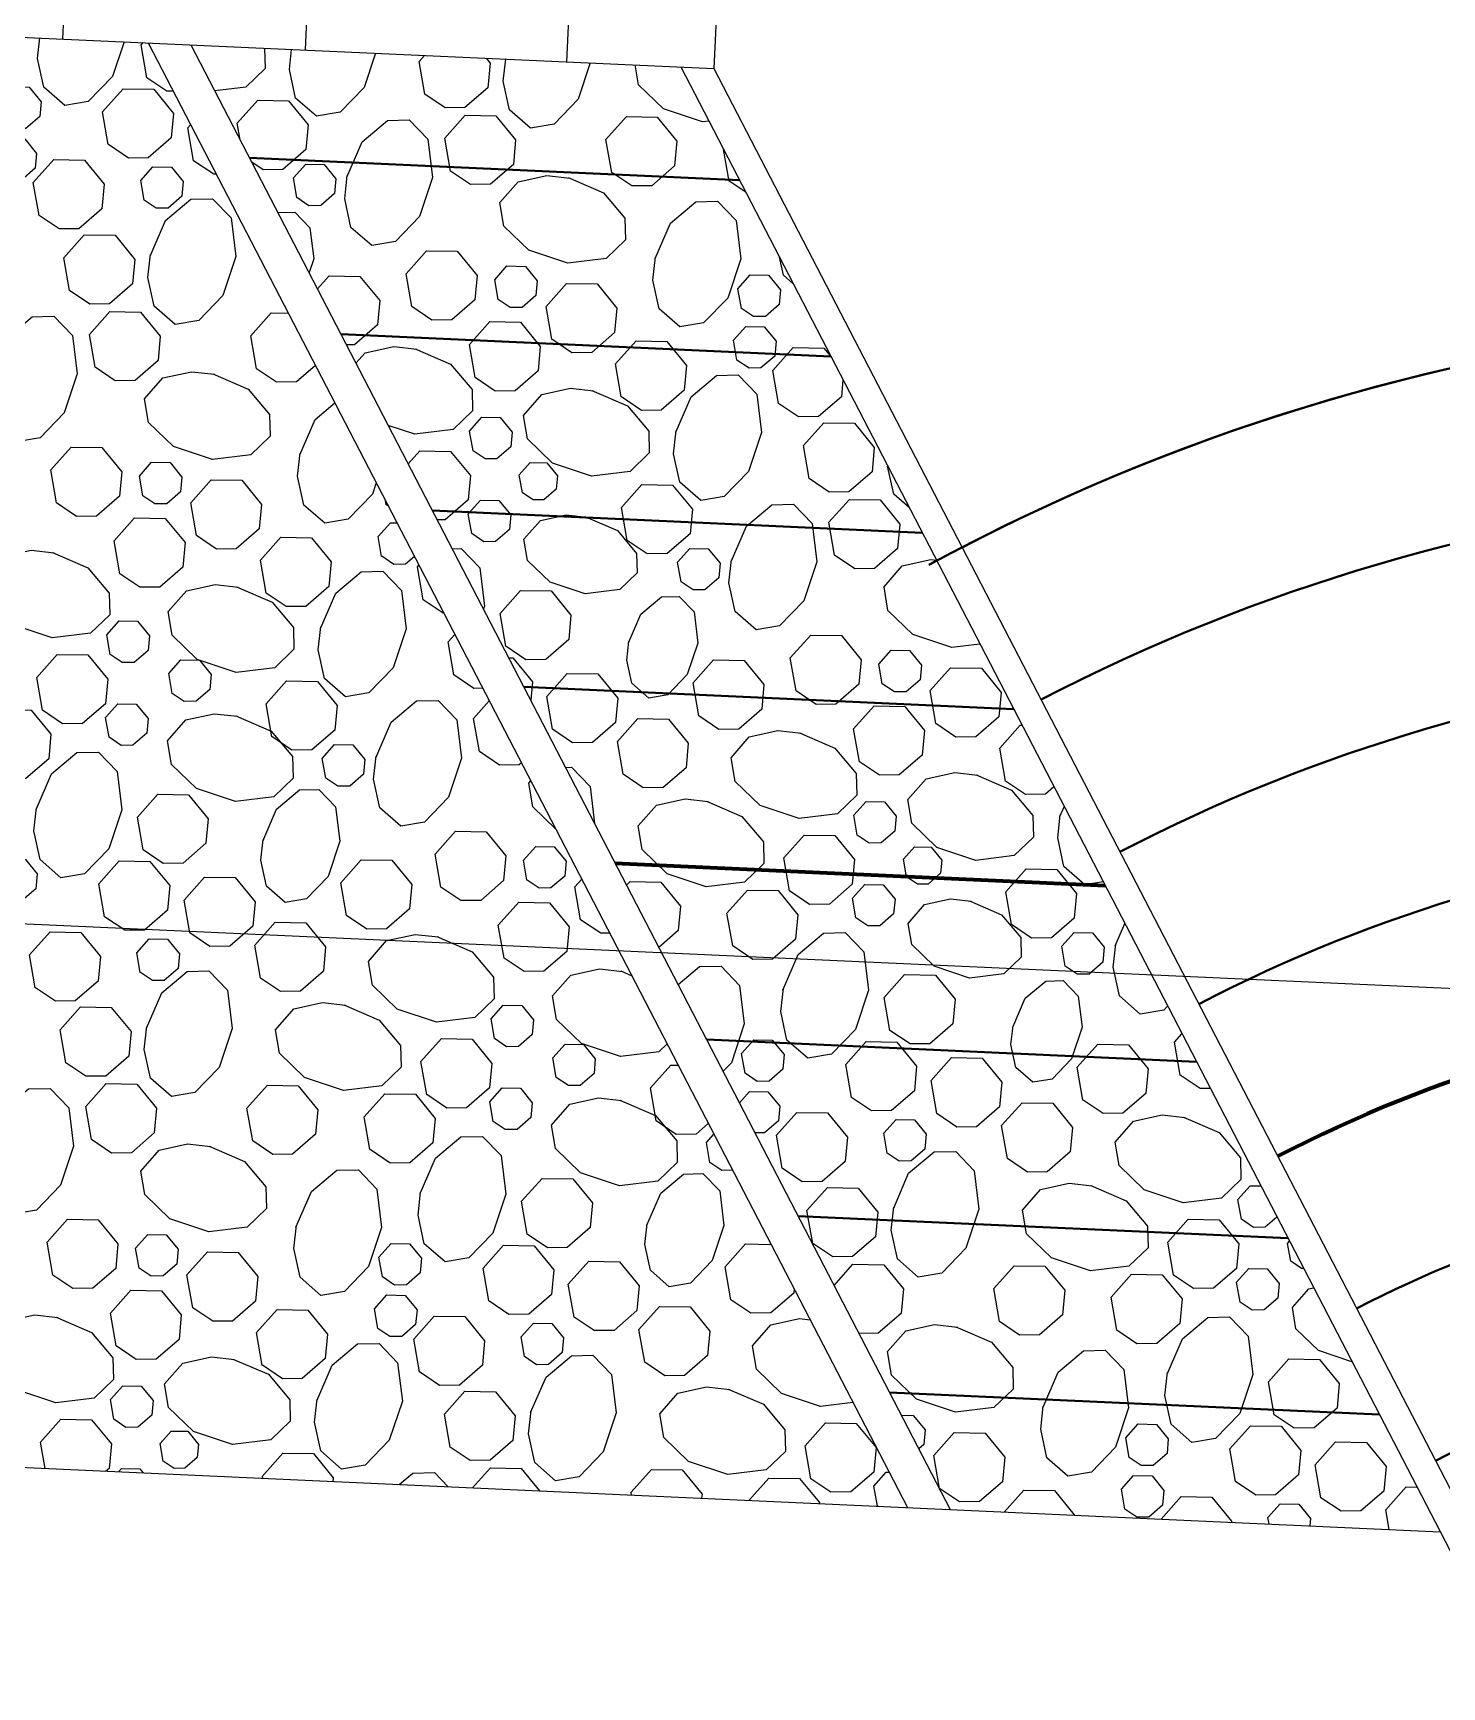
# Model space of a CAD drawing. Header units: feet. Extents: x 10084 to 13321, y 3329 to 8503.
# Drawn here: x 11912.52 to 11937.17, y 5291.72 to 5320.66 of the extents above; entities that cross this region are included whole.
import ezdxf

# ---------------------------------------------------------------- set-up
doc = ezdxf.new("R2010")
doc.units = ezdxf.units.FT
doc.header["$LTSCALE"] = 40
doc.header["$MEASUREMENT"] = 0
doc.linetypes.add('( Dashdot )', pattern=[1.001, 0.5, -0.25, 0.001, -0.25])
doc.linetypes.add('CENTERX2', pattern=[4, 2.5, -0.5, 0.5, -0.5])
for name, color, linetype in [('Level 1', 7, 'Continuous'), ('ROW', 3, '( Dashdot )'), ('STORM', 2, 'Continuous'), ('storm CL', 7, 'CENTERX2')]:
    doc.layers.add(name, color=color, linetype=linetype)

msp = doc.modelspace()

# ---------------------------------------------------------------- linework, layer by layer
at = {"layer": 'Level 1', "color": 5, "linetype": 'Continuous', "lineweight": 40}
for p, q in [((11916.307, 5318.476), (11924.878, 5318.087)), ((11917.907, 5315.39), (11926.478, 5315.002)), ((11919.507, 5312.305), (11928.078, 5311.916)), ((11921.106, 5309.219), (11929.677, 5308.83)), ((11924.306, 5303.048), (11932.876, 5302.659)), ((11925.905, 5299.962), (11934.476, 5299.573)), ((11927.505, 5296.876), (11936.076, 5296.488))]:
    msp.add_line(p, q, dxfattribs=at)
at = {"layer": 'Level 1', "color": 5, "linetype": 'Continuous', "lineweight": 70}
msp.add_line((11922.706, 5306.133), (11931.277, 5305.745), dxfattribs=at)
at = {"layer": 'Level 1', "color": 5, "linetype": 'Continuous', "lineweight": 40}
for radius, start, end in [(36, 73.4744, 118.4479), (36, 73.4744, 117.4025), (33, 73.4774, 117.4025), (30, 73.4809, 117.4025), (27, 73.4849, 117.4025), (21, 73.5, 117.4025), (18, 73.5075, 117.4025)]:
    msp.add_arc((11945.344, 5279.7), radius, start, end, dxfattribs=at)
at = {"layer": 'Level 1', "color": 5, "linetype": 'Continuous', "lineweight": 70}
msp.add_arc((11945.344, 5279.7), 24, 73.4939, 117.4025, dxfattribs=at)
at = {"layer": 'ROW', "color": 7, "linetype": 'Continuous'}
msp.add_line((12000.656, 5301.066), (11853.055, 5307.761), dxfattribs=at)
at = {"layer": 'STORM', "color": 5}
for p, q in [((11924.737, 5326.752), (11924.432, 5320.039)), ((11904.043, 5320.964), (11924.432, 5320.039)), ((11914.532, 5320.488), (11927.818, 5294.86)), ((11915.281, 5320.454), (11928.568, 5294.826)), ((11923.853, 5320.066), (11946.045, 5277.258)), ((11924.432, 5320.039), (11946.624, 5277.231)), ((11889.241, 5296.61), (11937.139, 5294.437))]:
    msp.add_line(p, q, dxfattribs=at)
at = {"layer": 'STORM', "color": 5, "flags": 128}
for points in [[(11914.11, 5320.507), (11913.907, 5319.898), (11913.485, 5319.461), (11913.072, 5319.391), (11912.707, 5319.711), (11912.597, 5320.212), (11912.638, 5320.574)], [(11914.509, 5319.878), (11914.409, 5320.454), (11914.443, 5320.492)], [(11916.569, 5320.396), (11916.578, 5320.037), (11916.241, 5319.712), (11915.7, 5319.646)], [(11918.512, 5320.308), (11918.312, 5319.709), (11917.891, 5319.273), (11917.478, 5319.203), (11917.113, 5319.522), (11917.003, 5320.023), (11917.043, 5320.374)], [(11919.375, 5319.588), (11919.275, 5320.163), (11919.369, 5320.269)], [(11920.444, 5320.22), (11920.515, 5320.133), (11920.476, 5319.704), (11920.074, 5319.357), (11919.727, 5319.351), (11919.376, 5319.588)], [(11922.267, 5320.137), (11922.056, 5319.504), (11921.634, 5319.067), (11921.221, 5318.997), (11920.856, 5319.316), (11920.747, 5319.818), (11920.79, 5320.204)], [(11920.785, 5320.192), (11920.791, 5320.204)], [(11924.344, 5319.118), (11924.233, 5319.105), (11923.55, 5319.333), (11923.114, 5319.754), (11923.055, 5320.102)], [(11914.97, 5319.643), (11914.86, 5319.642), (11914.509, 5319.878)], [(11911.974, 5319.13), (11911.913, 5319.475), (11912.128, 5319.716), (11912.45, 5319.71), (11912.657, 5319.457), (11912.634, 5319.2), (11912.393, 5318.991), (11912.185, 5318.988), (11911.974, 5319.13)], [(11913.835, 5318.708), (11913.735, 5319.284), (11914.093, 5319.685), (11914.63, 5319.676), (11914.975, 5319.254), (11914.936, 5318.825), (11914.534, 5318.477), (11914.186, 5318.472), (11913.836, 5318.709)], [(11916.142, 5318.794), (11916.092, 5319.081), (11916.45, 5319.483), (11916.987, 5319.473), (11917.332, 5319.051), (11917.293, 5318.622), (11916.891, 5318.274), (11916.544, 5318.269), (11916.345, 5318.403)], [(11918.01, 5318.136), (11918.279, 5318.757), (11918.722, 5319.13), (11919.101, 5319.14), (11919.426, 5318.802), (11919.508, 5318.131), (11919.281, 5317.448), (11918.859, 5317.011), (11918.446, 5316.941), (11918.081, 5317.26), (11917.971, 5317.762), (11918.017, 5318.166)], [(11919.823, 5318.246), (11919.722, 5318.822), (11920.08, 5319.223), (11920.617, 5319.213), (11920.962, 5318.792), (11920.923, 5318.362), (11920.521, 5318.015), (11920.174, 5318.009), (11919.823, 5318.246)], [(11922.644, 5318.22), (11922.543, 5318.796), (11922.901, 5319.197), (11923.439, 5319.188), (11923.784, 5318.766), (11923.744, 5318.337), (11923.343, 5317.989), (11922.995, 5317.984), (11922.644, 5318.22)], [(11915.328, 5318.426), (11915.227, 5319.002), (11915.275, 5319.055)], [(11911.895, 5318.227), (11911.835, 5318.573), (11912.05, 5318.813), (11912.372, 5318.807), (11912.579, 5318.555), (11912.556, 5318.297), (11912.315, 5318.088), (11912.107, 5318.085), (11911.896, 5318.227)], [(11924.697, 5318.069), (11924.601, 5318.623)], [(11912.623, 5317.468), (11912.522, 5318.044), (11912.88, 5318.445), (11913.417, 5318.435), (11913.763, 5318.014), (11913.723, 5317.584), (11913.321, 5317.237), (11912.974, 5317.232), (11912.623, 5317.468)], [(11914.461, 5317.735), (11914.401, 5318.08), (11914.615, 5318.321), (11914.938, 5318.315), (11915.145, 5318.062), (11915.121, 5317.805), (11914.88, 5317.596), (11914.672, 5317.593), (11914.461, 5317.734)], [(11915.724, 5318.19), (11915.679, 5318.189), (11915.328, 5318.426)], [(11917.134, 5317.781), (11917.074, 5318.126), (11917.289, 5318.367), (11917.611, 5318.361), (11917.818, 5318.108), (11917.794, 5317.85), (11917.553, 5317.642), (11917.345, 5317.639), (11917.134, 5317.781)], [(11921.88, 5318.13), (11922.501, 5317.862), (11922.875, 5317.418), (11922.884, 5317.039), (11922.546, 5316.714), (11921.875, 5316.632), (11921.192, 5316.859), (11920.756, 5317.281), (11920.686, 5317.694), (11921.005, 5318.059), (11921.506, 5318.169), (11921.91, 5318.123)], [(11924.989, 5317.873), (11924.698, 5318.069)], [(11914.568, 5316.758), (11914.836, 5317.379), (11915.28, 5317.752), (11915.659, 5317.762), (11915.984, 5317.424), (11916.066, 5316.753), (11915.838, 5316.07), (11915.417, 5315.633), (11915.004, 5315.563), (11914.639, 5315.882), (11914.529, 5316.384), (11914.575, 5316.787)], [(11923.402, 5316.713), (11923.671, 5317.333), (11924.115, 5317.707), (11924.493, 5317.716), (11924.819, 5317.378), (11924.901, 5316.707), (11924.673, 5316.024), (11924.251, 5315.588), (11923.838, 5315.517), (11923.473, 5315.837), (11923.364, 5316.338), (11923.409, 5316.742)], [(11916.803, 5317.519), (11917.099, 5317.527), (11917.363, 5317.253), (11917.429, 5316.71), (11917.348, 5316.468)], [(11913.158, 5316.153), (11913.058, 5316.729), (11913.415, 5317.13), (11913.953, 5317.121), (11914.298, 5316.699), (11914.258, 5316.27), (11913.856, 5315.922), (11913.509, 5315.917), (11913.158, 5316.154)], [(11919.147, 5315.873), (11919.046, 5316.449), (11919.404, 5316.85), (11919.942, 5316.841), (11920.287, 5316.419), (11920.247, 5315.99), (11919.845, 5315.642), (11919.498, 5315.637), (11919.147, 5315.873)], [(11920.656, 5315.997), (11920.596, 5316.343), (11920.811, 5316.584), (11921.133, 5316.578), (11921.34, 5316.325), (11921.317, 5316.067), (11921.075, 5315.859), (11920.867, 5315.855), (11920.656, 5315.997)], [(11925.82, 5316.271), (11925.647, 5316.422), (11925.578, 5316.737)], [(11917.496, 5316.182), (11917.702, 5316.413), (11918.239, 5316.403), (11918.585, 5315.982), (11918.545, 5315.552), (11918.143, 5315.205), (11918.004, 5315.203)], [(11921.594, 5315.301), (11921.494, 5315.877), (11921.852, 5316.278), (11922.389, 5316.269), (11922.734, 5315.847), (11922.695, 5315.418), (11922.293, 5315.07), (11921.946, 5315.065), (11921.595, 5315.301)], [(11924.914, 5315.841), (11924.853, 5316.187), (11925.068, 5316.427), (11925.39, 5316.422), (11925.598, 5316.169), (11925.574, 5315.911), (11925.333, 5315.702), (11925.125, 5315.699), (11924.914, 5315.841)], [(11911.793, 5314.702), (11912.061, 5315.323), (11912.505, 5315.696), (11912.884, 5315.706), (11913.209, 5315.368), (11913.291, 5314.697), (11913.063, 5314.014), (11912.642, 5313.577), (11912.229, 5313.507), (11911.864, 5313.826), (11911.754, 5314.328), (11911.8, 5314.731)], [(11913.605, 5314.812), (11913.505, 5315.387), (11913.862, 5315.789), (11914.4, 5315.779), (11914.745, 5315.357), (11914.706, 5314.928), (11914.304, 5314.581), (11913.956, 5314.575), (11913.605, 5314.812)], [(11916.426, 5314.786), (11916.326, 5315.362), (11916.684, 5315.763), (11916.985, 5315.758)], [(11920.254, 5314.633), (11920.154, 5315.208), (11920.512, 5315.61), (11921.049, 5315.6), (11921.394, 5315.178), (11921.355, 5314.749), (11920.953, 5314.402), (11920.605, 5314.396), (11920.255, 5314.633)], [(11924.836, 5314.939), (11924.776, 5315.284), (11924.99, 5315.525), (11925.313, 5315.519), (11925.52, 5315.266), (11925.496, 5315.008), (11925.255, 5314.8), (11925.047, 5314.797), (11924.836, 5314.939)], [(11918.169, 5314.884), (11918.329, 5315.066), (11918.83, 5315.176), (11919.234, 5315.131)], [(11919.205, 5315.137), (11919.825, 5314.869), (11920.199, 5314.425), (11920.208, 5314.047), (11919.871, 5313.721), (11919.199, 5313.639), (11918.734, 5313.794)], [(11922.812, 5314.295), (11922.712, 5314.871), (11923.07, 5315.272), (11923.607, 5315.262), (11923.952, 5314.841), (11923.913, 5314.411), (11923.511, 5314.064), (11923.164, 5314.058), (11922.813, 5314.295)], [(11925.563, 5314.18), (11925.463, 5314.755), (11925.82, 5315.157), (11926.358, 5315.147), (11926.48, 5314.998)], [(11917.459, 5314.843), (11917.125, 5314.555), (11916.778, 5314.55), (11916.427, 5314.786)], [(11915.663, 5314.695), (11916.284, 5314.427), (11916.657, 5313.983), (11916.667, 5313.604), (11916.329, 5313.28), (11915.658, 5313.197), (11914.975, 5313.425), (11914.538, 5313.847), (11914.468, 5314.26), (11914.787, 5314.625), (11915.289, 5314.734), (11915.693, 5314.689)], [(11923.765, 5313.675), (11924.033, 5314.296), (11924.477, 5314.669), (11924.855, 5314.678), (11925.181, 5314.341), (11925.263, 5313.669), (11925.035, 5312.986), (11924.613, 5312.55), (11924.201, 5312.48), (11923.836, 5312.799), (11923.726, 5313.3), (11923.771, 5313.704)], [(11926.691, 5314.591), (11926.663, 5314.296), (11926.261, 5313.948), (11925.914, 5313.943), (11925.563, 5314.18)], [(11922.297, 5314.406), (11922.918, 5314.137), (11923.292, 5313.693), (11923.301, 5313.315), (11922.964, 5312.989), (11922.292, 5312.907), (11921.609, 5313.135), (11921.173, 5313.557), (11921.103, 5313.97), (11921.422, 5314.335), (11921.923, 5314.444), (11922.327, 5314.399)], [(11917.185, 5313.278), (11917.453, 5313.899), (11917.798, 5314.189)], [(11920.217, 5313.351), (11920.156, 5313.696), (11920.371, 5313.937), (11920.693, 5313.931), (11920.9, 5313.678), (11920.877, 5313.421), (11920.636, 5313.212), (11920.427, 5313.209), (11920.217, 5313.351)], [(11926.098, 5312.865), (11925.998, 5313.441), (11926.355, 5313.842), (11926.893, 5313.832), (11927.238, 5313.411), (11927.199, 5312.981), (11926.796, 5312.634), (11926.449, 5312.628), (11926.098, 5312.865)], [(11912.929, 5312.439), (11912.829, 5313.015), (11913.187, 5313.416), (11913.724, 5313.406), (11914.069, 5312.985), (11914.03, 5312.556), (11913.628, 5312.208), (11913.281, 5312.203), (11912.93, 5312.439)], [(11919.083, 5313.121), (11919.288, 5313.351), (11919.825, 5313.341), (11920.17, 5312.92), (11920.131, 5312.49), (11919.729, 5312.143), (11919.592, 5312.14)], [(11914.439, 5312.563), (11914.379, 5312.908), (11914.593, 5313.149), (11914.916, 5313.143), (11915.123, 5312.891), (11915.099, 5312.633), (11914.858, 5312.424), (11914.65, 5312.421), (11914.439, 5312.563)], [(11918.523, 5312.791), (11918.455, 5312.59), (11918.034, 5312.153), (11917.621, 5312.083), (11917.256, 5312.402), (11917.146, 5312.904), (11917.192, 5313.308)], [(11921.08, 5312.618), (11921.026, 5312.929), (11921.219, 5313.145), (11921.509, 5313.14), (11921.695, 5312.913), (11921.674, 5312.681), (11921.457, 5312.493), (11921.27, 5312.49), (11921.08, 5312.618)], [(11927.848, 5312.358), (11927.579, 5312.594), (11927.472, 5313.084)], [(11915.377, 5311.867), (11915.277, 5312.443), (11915.634, 5312.844), (11916.172, 5312.835), (11916.517, 5312.413), (11916.477, 5311.983), (11916.075, 5311.636), (11915.728, 5311.631), (11915.377, 5311.867)], [(11920.194, 5311.902), (11920.134, 5312.247), (11920.348, 5312.488), (11920.671, 5312.482), (11920.878, 5312.229), (11920.854, 5311.971), (11920.613, 5311.763), (11920.405, 5311.76), (11920.194, 5311.902)], [(11922.915, 5311.783), (11922.815, 5312.359), (11923.173, 5312.76), (11923.71, 5312.75), (11924.055, 5312.329), (11924.016, 5311.899), (11923.614, 5311.551), (11923.267, 5311.546), (11922.916, 5311.783)], [(11926.545, 5311.523), (11926.445, 5312.099), (11926.803, 5312.5), (11927.34, 5312.49), (11927.685, 5312.069), (11927.646, 5311.64), (11927.244, 5311.292), (11926.896, 5311.287), (11926.545, 5311.523)], [(11918.696, 5312.407), (11918.683, 5312.481)], [(11918.735, 5312.381), (11918.696, 5312.407)], [(11922.184, 5312.197), (11922.743, 5311.955), (11923.079, 5311.556), (11923.087, 5311.215), (11922.783, 5310.922), (11922.179, 5310.848), (11921.564, 5311.054), (11921.172, 5311.433), (11921.108, 5311.805), (11921.396, 5312.133), (11921.847, 5312.232), (11922.21, 5312.191)], [(11924.733, 5311.413), (11925.002, 5312.034), (11925.445, 5312.407), (11925.824, 5312.417), (11926.149, 5312.079), (11926.231, 5311.408), (11926.004, 5310.725), (11925.582, 5310.288), (11925.169, 5310.219), (11924.804, 5310.537), (11924.694, 5311.039), (11924.74, 5311.443)], [(11914.037, 5311.199), (11913.936, 5311.774), (11914.294, 5312.175), (11914.831, 5312.166), (11915.177, 5311.744), (11915.137, 5311.315), (11914.735, 5310.967), (11914.388, 5310.962), (11914.037, 5311.199)], [(11918.618, 5311.504), (11918.558, 5311.85), (11918.773, 5312.09), (11918.887, 5312.088)], [(11916.595, 5310.86), (11916.495, 5311.436), (11916.852, 5311.837), (11917.39, 5311.828), (11917.735, 5311.406), (11917.695, 5310.977), (11917.294, 5310.629), (11916.946, 5310.624), (11916.595, 5310.861)], [(11919.852, 5311.638), (11920.008, 5311.642), (11920.334, 5311.305), (11920.416, 5310.634), (11920.399, 5310.583)], [(11923.857, 5311.058), (11923.797, 5311.403), (11924.011, 5311.644), (11924.334, 5311.638), (11924.541, 5311.385), (11924.517, 5311.128), (11924.276, 5310.919), (11924.068, 5310.916), (11923.857, 5311.058)], [(11912.858, 5311.574), (11913.479, 5311.305), (11913.852, 5310.862), (11913.862, 5310.483), (11913.524, 5310.158), (11912.853, 5310.076), (11912.17, 5310.304), (11911.733, 5310.725), (11911.663, 5311.138), (11911.982, 5311.503), (11912.484, 5311.613), (11912.887, 5311.568)], [(11919.192, 5311.499), (11919.038, 5311.366), (11918.829, 5311.362), (11918.619, 5311.505)], [(11919.345, 5310.745), (11919.245, 5311.321), (11919.27, 5311.349)], [(11929.087, 5309.969), (11928.598, 5309.909), (11927.915, 5310.137), (11927.478, 5310.558), (11927.409, 5310.971), (11927.728, 5311.336), (11928.229, 5311.446), (11928.327, 5311.435)], [(11917.547, 5310.24), (11917.816, 5310.861), (11918.26, 5311.234), (11918.638, 5311.244), (11918.963, 5310.906), (11919.045, 5310.235), (11918.818, 5309.552), (11918.396, 5309.116), (11917.983, 5309.046), (11917.618, 5309.365), (11917.509, 5309.866), (11917.554, 5310.27)], [(11916.08, 5310.971), (11916.701, 5310.703), (11917.074, 5310.259), (11917.084, 5309.88), (11916.746, 5309.555), (11916.075, 5309.473), (11915.392, 5309.701), (11914.955, 5310.123), (11914.885, 5310.536), (11915.204, 5310.901), (11915.706, 5311.01), (11916.11, 5310.965)], [(11920.79, 5309.931), (11920.69, 5310.506), (11921.048, 5310.908), (11921.585, 5310.898), (11921.93, 5310.477), (11921.891, 5310.047), (11921.489, 5309.7), (11921.141, 5309.694), (11920.79, 5309.931)], [(11922.938, 5309.991), (11923.156, 5310.494), (11923.515, 5310.796), (11923.822, 5310.804), (11924.085, 5310.531), (11924.152, 5309.987), (11923.967, 5309.434), (11923.626, 5309.08), (11923.291, 5309.023), (11922.996, 5309.282), (11922.907, 5309.688), (11922.944, 5310.015)], [(11919.706, 5310.509), (11919.697, 5310.509), (11919.346, 5310.745)], [(11913.87, 5309.787), (11913.809, 5310.133), (11914.024, 5310.373), (11914.347, 5310.368), (11914.554, 5310.115), (11914.53, 5309.857), (11914.289, 5309.649), (11914.08, 5309.645), (11913.87, 5309.787)], [(11919.881, 5309.431), (11919.78, 5310.007), (11919.898, 5310.138)], [(11925.87, 5309.151), (11925.769, 5309.727), (11926.127, 5310.127), (11926.664, 5310.118), (11927.009, 5309.696), (11926.97, 5309.267), (11926.568, 5308.919), (11926.221, 5308.914), (11925.87, 5309.151)], [(11912.684, 5308.81), (11912.583, 5309.386), (11912.941, 5309.787), (11913.479, 5309.778), (11913.824, 5309.356), (11913.784, 5308.926), (11913.382, 5308.579), (11913.035, 5308.574), (11912.684, 5308.81)], [(11914.951, 5309.107), (11914.891, 5309.453), (11915.105, 5309.694), (11915.428, 5309.688), (11915.635, 5309.435), (11915.611, 5309.177), (11915.37, 5308.969), (11915.162, 5308.965), (11914.951, 5309.107)], [(11920.842, 5309.729), (11920.911, 5309.728), (11921.256, 5309.307), (11921.227, 5308.986)], [(11924.168, 5308.714), (11924.067, 5309.289), (11924.425, 5309.691), (11924.962, 5309.681), (11925.307, 5309.259), (11925.268, 5308.83), (11924.866, 5308.482), (11924.519, 5308.477), (11924.168, 5308.714)], [(11927.379, 5309.274), (11927.319, 5309.62), (11927.533, 5309.861), (11927.856, 5309.855), (11928.063, 5309.602), (11928.039, 5309.344), (11927.798, 5309.136), (11927.59, 5309.133), (11927.379, 5309.275)], [(11916.698, 5308.348), (11916.597, 5308.924), (11916.955, 5309.326), (11917.493, 5309.316), (11917.838, 5308.894), (11917.798, 5308.465), (11917.397, 5308.117), (11917.049, 5308.112), (11916.698, 5308.349)], [(11920.386, 5309.197), (11920.232, 5309.194), (11919.881, 5309.431)], [(11921.609, 5308.479), (11921.508, 5309.054), (11921.866, 5309.455), (11922.403, 5309.446), (11922.748, 5309.024), (11922.709, 5308.595), (11922.307, 5308.247), (11921.96, 5308.242), (11921.609, 5308.479)], [(11928.317, 5308.579), (11928.217, 5309.154), (11928.574, 5309.555), (11929.112, 5309.546), (11929.457, 5309.124), (11929.418, 5308.695), (11929.016, 5308.347), (11928.668, 5308.342), (11928.317, 5308.579)], [(11911.692, 5307.847), (11911.591, 5308.423), (11911.949, 5308.824), (11912.486, 5308.814), (11912.831, 5308.393), (11912.792, 5307.963), (11912.39, 5307.616), (11912.043, 5307.61), (11911.692, 5307.847)], [(11913.848, 5308.338), (11913.787, 5308.684), (11914.002, 5308.925), (11914.324, 5308.919), (11914.531, 5308.666), (11914.508, 5308.408), (11914.266, 5308.2), (11914.058, 5308.196), (11913.848, 5308.338)], [(11916.064, 5308.712), (11916.685, 5308.444), (11917.058, 5308), (11917.068, 5307.622), (11916.73, 5307.296), (11916.059, 5307.214), (11915.376, 5307.442), (11914.94, 5307.864), (11914.869, 5308.277), (11915.189, 5308.642), (11915.69, 5308.751), (11916.094, 5308.706)], [(11918.516, 5307.979), (11918.784, 5308.6), (11919.228, 5308.973), (11919.606, 5308.983), (11919.932, 5308.645), (11920.014, 5307.974), (11919.786, 5307.291), (11919.365, 5306.854), (11918.951, 5306.784), (11918.587, 5307.103), (11918.477, 5307.605), (11918.522, 5308.009)], [(11920.328, 5308.089), (11920.227, 5308.665), (11920.502, 5308.973)], [(11926.977, 5307.91), (11926.877, 5308.486), (11927.234, 5308.887), (11927.772, 5308.877), (11928.117, 5308.456), (11928.077, 5308.026), (11927.675, 5307.679), (11927.328, 5307.673), (11926.977, 5307.91)], [(11922.845, 5307.69), (11922.744, 5308.266), (11923.102, 5308.667), (11923.639, 5308.657), (11923.984, 5308.236), (11923.945, 5307.806), (11923.543, 5307.459), (11923.196, 5307.453), (11922.845, 5307.69)], [(11925.927, 5308.415), (11926.548, 5308.146), (11926.921, 5307.703), (11926.931, 5307.324), (11926.593, 5306.999), (11925.922, 5306.917), (11925.239, 5307.144), (11924.803, 5307.566), (11924.732, 5307.979), (11925.051, 5308.344), (11925.553, 5308.454), (11925.957, 5308.408)], [(11929.535, 5307.572), (11929.435, 5308.148), (11929.793, 5308.549), (11929.823, 5308.548)], [(11917.639, 5307.624), (11917.579, 5307.969), (11917.794, 5308.21), (11918.116, 5308.204), (11918.323, 5307.951), (11918.3, 5307.693), (11918.059, 5307.485), (11917.85, 5307.482), (11917.64, 5307.624)], [(11912.571, 5307.075), (11912.839, 5307.696), (11913.283, 5308.069), (11913.662, 5308.079), (11913.987, 5307.741), (11914.069, 5307.07), (11913.841, 5306.387), (11913.42, 5305.95), (11913.006, 5305.88), (11912.641, 5306.2), (11912.532, 5306.701), (11912.577, 5307.105)], [(11921.063, 5307.89), (11921.026, 5307.858), (11920.679, 5307.853), (11920.328, 5308.089)], [(11921.661, 5306.738), (11921.261, 5307.124), (11921.191, 5307.537), (11921.226, 5307.577)], [(11921.836, 5307.812), (11921.94, 5307.814), (11922.265, 5307.476), (11922.344, 5306.831)], [(11929.02, 5307.683), (11929.641, 5307.415), (11930.014, 5306.971), (11930.024, 5306.592), (11929.686, 5306.267), (11929.015, 5306.185), (11928.332, 5306.412), (11927.895, 5306.834), (11927.826, 5307.247), (11928.144, 5307.612), (11928.646, 5307.722), (11929.05, 5307.676)], [(11930.383, 5307.47), (11930.234, 5307.341), (11929.887, 5307.335), (11929.535, 5307.572)], [(11914.444, 5306.367), (11914.343, 5306.943), (11914.701, 5307.344), (11915.238, 5307.334), (11915.583, 5306.913), (11915.544, 5306.483), (11915.142, 5306.136), (11914.795, 5306.131), (11914.444, 5306.367)], [(11916.537, 5306.523), (11916.779, 5307.082), (11917.178, 5307.418), (11917.519, 5307.427), (11917.812, 5307.123), (11917.885, 5306.519), (11917.68, 5305.904), (11917.301, 5305.511), (11916.929, 5305.448), (11916.601, 5305.735), (11916.502, 5306.187), (11916.543, 5306.55)], [(11924.302, 5307.221), (11924.923, 5306.953), (11925.297, 5306.509), (11925.306, 5306.13), (11924.968, 5305.805), (11924.297, 5305.723), (11923.614, 5305.951), (11923.178, 5306.372), (11923.108, 5306.786), (11923.427, 5307.15), (11923.928, 5307.26), (11924.332, 5307.215)], [(11926.939, 5306.628), (11926.879, 5306.973), (11927.094, 5307.214), (11927.416, 5307.208), (11927.623, 5306.955), (11927.599, 5306.698), (11927.358, 5306.489), (11927.15, 5306.486), (11926.939, 5306.628)], [(11930.487, 5306.952), (11930.562, 5307.124)], [(11931.242, 5305.811), (11930.923, 5305.757), (11930.558, 5306.076), (11930.449, 5306.578), (11930.494, 5306.981)], [(11919.652, 5305.716), (11919.552, 5306.292), (11919.909, 5306.693), (11920.447, 5306.684), (11920.792, 5306.262), (11920.752, 5305.833), (11920.351, 5305.485), (11920.003, 5305.48), (11919.652, 5305.716)], [(11921.161, 5305.84), (11921.101, 5306.186), (11921.316, 5306.427), (11921.638, 5306.421), (11921.845, 5306.168), (11921.822, 5305.91), (11921.581, 5305.702), (11921.372, 5305.698), (11921.162, 5305.841)], [(11925.753, 5305.651), (11925.653, 5306.227), (11926.011, 5306.628), (11926.548, 5306.618), (11926.893, 5306.197), (11926.854, 5305.767), (11926.452, 5305.42), (11926.105, 5305.414), (11925.753, 5305.651)], [(11927.802, 5305.895), (11927.748, 5306.206), (11927.942, 5306.423), (11928.232, 5306.417), (11928.418, 5306.19), (11928.397, 5305.958), (11928.18, 5305.77), (11927.992, 5305.767), (11927.803, 5305.895)], [(11911.908, 5305.619), (11911.848, 5305.964), (11912.063, 5306.205), (11912.385, 5306.199), (11912.592, 5305.946), (11912.568, 5305.689), (11912.327, 5305.48), (11912.119, 5305.477), (11911.908, 5305.619)], [(11913.77, 5305.197), (11913.669, 5305.773), (11914.027, 5306.174), (11914.564, 5306.165), (11914.91, 5305.743), (11914.87, 5305.314), (11914.468, 5304.966), (11914.121, 5304.961), (11913.77, 5305.198)], [(11918.005, 5305.219), (11917.904, 5305.794), (11918.262, 5306.196), (11918.799, 5306.186), (11919.144, 5305.764), (11919.105, 5305.335), (11918.703, 5304.988), (11918.356, 5304.982), (11918.005, 5305.219)], [(11915.262, 5304.915), (11915.162, 5305.491), (11915.52, 5305.892), (11916.057, 5305.882), (11916.402, 5305.461), (11916.362, 5305.031), (11915.961, 5304.684), (11915.613, 5304.678), (11915.262, 5304.915)], [(11922.1, 5305.144), (11921.999, 5305.72), (11922.119, 5305.854)], [(11929.638, 5305.06), (11929.538, 5305.636), (11929.896, 5306.037), (11930.433, 5306.027), (11930.778, 5305.606), (11930.738, 5305.176), (11930.337, 5304.829), (11929.989, 5304.823), (11929.638, 5305.06)], [(11922.905, 5305.749), (11922.965, 5305.816), (11923.502, 5305.806), (11923.848, 5305.385), (11923.808, 5304.955), (11923.469, 5304.661)], [(11924.761, 5304.688), (11924.66, 5305.263), (11925.019, 5305.665), (11925.556, 5305.655), (11925.901, 5305.233), (11925.861, 5304.804), (11925.46, 5304.456), (11925.112, 5304.451), (11924.762, 5304.688)], [(11926.917, 5305.179), (11926.857, 5305.525), (11927.071, 5305.765), (11927.394, 5305.759), (11927.601, 5305.506), (11927.577, 5305.249), (11927.336, 5305.04), (11927.128, 5305.037), (11926.917, 5305.179)], [(11920.76, 5304.476), (11920.659, 5305.052), (11921.017, 5305.453), (11921.554, 5305.443), (11921.899, 5305.021), (11921.86, 5304.592), (11921.458, 5304.245), (11921.111, 5304.239), (11920.76, 5304.476)], [(11928.907, 5305.474), (11929.466, 5305.232), (11929.801, 5304.833), (11929.81, 5304.492), (11929.506, 5304.2), (11928.902, 5304.126), (11928.287, 5304.331), (11927.894, 5304.71), (11927.831, 5305.082), (11928.118, 5305.41), (11928.57, 5305.509), (11928.933, 5305.468)], [(11916.498, 5304.126), (11916.397, 5304.702), (11916.755, 5305.103), (11917.293, 5305.094), (11917.638, 5304.672), (11917.598, 5304.243), (11917.197, 5303.895), (11916.849, 5303.89), (11916.498, 5304.126)], [(11922.608, 5304.91), (11922.451, 5304.908), (11922.1, 5305.144)], [(11931.456, 5304.691), (11931.623, 5305.077)], [(11912.557, 5303.957), (11912.457, 5304.533), (11912.815, 5304.934), (11913.352, 5304.925), (11913.697, 5304.503), (11913.658, 5304.073), (11913.256, 5303.726), (11912.909, 5303.721), (11912.558, 5303.957)], [(11914.395, 5304.224), (11914.335, 5304.569), (11914.55, 5304.81), (11914.873, 5304.804), (11915.079, 5304.551), (11915.056, 5304.294), (11914.815, 5304.085), (11914.606, 5304.082), (11914.396, 5304.224)], [(11919.581, 5304.851), (11920.201, 5304.583), (11920.575, 5304.139), (11920.584, 5303.76), (11920.247, 5303.435), (11919.575, 5303.353), (11918.892, 5303.581), (11918.456, 5304.002), (11918.386, 5304.416), (11918.705, 5304.78), (11919.206, 5304.89), (11919.61, 5304.845)], [(11925.64, 5303.916), (11925.908, 5304.537), (11926.352, 5304.91), (11926.731, 5304.92), (11927.056, 5304.582), (11927.138, 5303.911), (11926.91, 5303.228), (11926.489, 5302.791), (11926.076, 5302.721), (11925.711, 5303.04), (11925.601, 5303.542), (11925.647, 5303.945)], [(11930.58, 5304.335), (11930.519, 5304.681), (11930.734, 5304.921), (11931.056, 5304.915), (11931.264, 5304.663), (11931.24, 5304.405), (11930.999, 5304.196), (11930.79, 5304.193), (11930.58, 5304.335)], [(11932.371, 5303.634), (11932.305, 5303.566), (11931.891, 5303.496), (11931.527, 5303.815), (11931.417, 5304.316), (11931.463, 5304.72)], [(11914.503, 5303.247), (11914.771, 5303.868), (11915.215, 5304.241), (11915.593, 5304.251), (11915.919, 5303.913), (11916.001, 5303.242), (11915.773, 5302.559), (11915.351, 5302.122), (11914.938, 5302.052), (11914.573, 5302.371), (11914.464, 5302.873), (11914.509, 5303.276)], [(11923.613, 5302.972), (11923.469, 5302.832), (11922.797, 5302.75), (11922.115, 5302.978), (11921.678, 5303.4), (11921.608, 5303.813), (11921.927, 5304.178), (11922.429, 5304.287), (11922.832, 5304.242)], [(11922.803, 5304.249), (11922.994, 5304.166)], [(11923.806, 5304.012), (11924.178, 5304.325), (11924.557, 5304.334), (11924.882, 5303.997), (11924.964, 5303.326), (11924.737, 5302.642), (11924.593, 5302.494)], [(11927.513, 5303.208), (11927.412, 5303.784), (11927.77, 5304.185), (11928.308, 5304.175), (11928.653, 5303.754), (11928.613, 5303.324), (11928.211, 5302.977), (11927.864, 5302.972), (11927.513, 5303.208)], [(11929.661, 5303.268), (11929.879, 5303.771), (11930.238, 5304.073), (11930.544, 5304.081), (11930.808, 5303.808), (11930.875, 5303.264), (11930.69, 5302.711), (11930.349, 5302.357), (11930.014, 5302.301), (11929.718, 5302.559), (11929.63, 5302.965), (11929.666, 5303.292)], [(11913.092, 5302.642), (11912.992, 5303.218), (11913.35, 5303.619), (11913.887, 5303.61), (11914.232, 5303.188), (11914.193, 5302.759), (11913.791, 5302.411), (11913.444, 5302.406), (11913.093, 5302.643)], [(11917.956, 5303.658), (11918.577, 5303.389), (11918.95, 5302.945), (11918.959, 5302.567), (11918.622, 5302.242), (11917.951, 5302.16), (11917.268, 5302.388), (11916.831, 5302.809), (11916.761, 5303.222), (11917.08, 5303.587), (11917.581, 5303.697), (11917.985, 5303.651)], [(11920.593, 5303.065), (11920.532, 5303.41), (11920.747, 5303.651), (11921.07, 5303.645), (11921.276, 5303.392), (11921.253, 5303.135), (11921.012, 5302.926), (11920.803, 5302.923), (11920.593, 5303.065)], [(11919.407, 5302.087), (11919.306, 5302.663), (11919.664, 5303.065), (11920.201, 5303.055), (11920.547, 5302.633), (11920.507, 5302.204), (11920.105, 5301.856), (11919.758, 5301.851), (11919.407, 5302.088)], [(11921.674, 5302.385), (11921.613, 5302.73), (11921.828, 5302.971), (11922.151, 5302.965), (11922.357, 5302.712), (11922.334, 5302.455), (11922.093, 5302.246), (11921.885, 5302.243), (11921.674, 5302.385)], [(11924.978, 5302.46), (11924.917, 5302.805), (11925.132, 5303.046), (11925.454, 5303.04), (11925.661, 5302.787), (11925.638, 5302.529), (11925.397, 5302.321), (11925.189, 5302.318), (11924.978, 5302.46)], [(11926.839, 5302.038), (11926.739, 5302.614), (11927.097, 5303.015), (11927.634, 5303.005), (11927.979, 5302.584), (11927.94, 5302.154), (11927.538, 5301.807), (11927.19, 5301.802), (11926.84, 5302.038)], [(11930.89, 5301.991), (11930.79, 5302.566), (11931.148, 5302.968), (11931.685, 5302.958), (11932.03, 5302.536), (11931.991, 5302.107), (11931.589, 5301.76), (11931.242, 5301.754), (11930.891, 5301.991)], [(11932.592, 5302.428), (11932.492, 5303.004), (11932.622, 5303.15)], [(11928.332, 5301.756), (11928.231, 5302.332), (11928.589, 5302.733), (11929.126, 5302.723), (11929.471, 5302.301), (11929.432, 5301.872), (11929.03, 5301.524), (11928.683, 5301.519), (11928.332, 5301.756)], [(11923.421, 5301.626), (11923.32, 5302.202), (11923.678, 5302.603), (11923.806, 5302.6)], [(11933.117, 5302.194), (11932.943, 5302.191), (11932.592, 5302.428)], [(11911.727, 5301.191), (11911.996, 5301.812), (11912.44, 5302.185), (11912.818, 5302.195), (11913.144, 5301.857), (11913.226, 5301.186), (11912.998, 5300.503), (11912.576, 5300.066), (11912.163, 5299.996), (11911.798, 5300.315), (11911.689, 5300.817), (11911.734, 5301.22)], [(11913.54, 5301.301), (11913.439, 5301.876), (11913.797, 5302.278), (11914.334, 5302.268), (11914.68, 5301.846), (11914.64, 5301.417), (11914.238, 5301.07), (11913.891, 5301.064), (11913.54, 5301.301)], [(11916.361, 5301.275), (11916.26, 5301.851), (11916.618, 5302.252), (11917.156, 5302.242), (11917.501, 5301.821), (11917.461, 5301.392), (11917.06, 5301.044), (11916.712, 5301.039), (11916.361, 5301.275)], [(11918.414, 5301.124), (11918.314, 5301.7), (11918.672, 5302.101), (11919.209, 5302.091), (11919.554, 5301.67), (11919.515, 5301.241), (11919.113, 5300.893), (11918.766, 5300.888), (11918.415, 5301.124)], [(11920.57, 5301.615), (11920.51, 5301.961), (11920.725, 5302.202), (11921.047, 5302.196), (11921.254, 5301.943), (11921.23, 5301.685), (11920.989, 5301.477), (11920.781, 5301.474), (11920.57, 5301.616)], [(11924.877, 5301.945), (11925.054, 5302.143), (11925.376, 5302.137), (11925.583, 5301.884), (11925.56, 5301.627), (11925.319, 5301.418), (11925.152, 5301.415)], [(11922.787, 5301.989), (11923.408, 5301.721), (11923.781, 5301.277), (11923.791, 5300.899), (11923.453, 5300.574), (11922.782, 5300.492), (11922.099, 5300.719), (11921.662, 5301.141), (11921.592, 5301.554), (11921.911, 5301.919), (11922.413, 5302.029), (11922.816, 5301.983)], [(11929.567, 5300.967), (11929.467, 5301.543), (11929.825, 5301.944), (11930.362, 5301.934), (11930.707, 5301.513), (11930.668, 5301.083), (11930.266, 5300.736), (11929.919, 5300.731), (11929.568, 5300.967)], [(11924.334, 5301.581), (11924.119, 5301.394), (11923.772, 5301.389), (11923.421, 5301.626)], [(11925.627, 5300.798), (11925.526, 5301.374), (11925.884, 5301.775), (11926.421, 5301.765), (11926.767, 5301.344), (11926.727, 5300.914), (11926.325, 5300.567), (11925.978, 5300.561), (11925.627, 5300.798)], [(11927.465, 5301.064), (11927.405, 5301.41), (11927.619, 5301.651), (11927.942, 5301.645), (11928.149, 5301.392), (11928.125, 5301.134), (11927.884, 5300.925), (11927.676, 5300.922), (11927.465, 5301.064)], [(11932.65, 5301.692), (11933.271, 5301.423), (11933.644, 5300.98), (11933.654, 5300.601), (11933.316, 5300.276), (11932.645, 5300.194), (11931.962, 5300.422), (11931.525, 5300.843), (11931.455, 5301.256), (11931.774, 5301.621), (11932.276, 5301.731), (11932.679, 5301.686)], [(11915.597, 5301.184), (11916.219, 5300.916), (11916.592, 5300.472), (11916.601, 5300.093), (11916.264, 5299.769), (11915.593, 5299.686), (11914.909, 5299.914), (11914.473, 5300.336), (11914.403, 5300.749), (11914.722, 5301.114), (11915.223, 5301.223), (11915.627, 5301.178)], [(11919.293, 5300.353), (11919.562, 5300.974), (11920.005, 5301.347), (11920.384, 5301.356), (11920.71, 5301.019), (11920.792, 5300.347), (11920.564, 5299.664), (11920.142, 5299.228), (11919.729, 5299.158), (11919.364, 5299.477), (11919.255, 5299.978), (11919.3, 5300.382)], [(11924.362, 5300.901), (11924.302, 5301.246), (11924.432, 5301.392)], [(11927.572, 5300.088), (11927.84, 5300.709), (11928.284, 5301.082), (11928.663, 5301.091), (11928.988, 5300.754), (11929.07, 5300.083), (11928.842, 5299.4), (11928.421, 5298.963), (11928.007, 5298.893), (11927.643, 5299.212), (11927.533, 5299.714), (11927.579, 5300.117)], [(11917.119, 5299.767), (11917.388, 5300.388), (11917.832, 5300.762), (11918.21, 5300.771), (11918.536, 5300.433), (11918.618, 5299.762), (11918.39, 5299.079), (11917.968, 5298.642), (11917.555, 5298.572), (11917.19, 5298.891), (11917.081, 5299.393), (11917.126, 5299.797)], [(11921.166, 5299.644), (11921.066, 5300.22), (11921.424, 5300.621), (11921.961, 5300.612), (11922.306, 5300.19), (11922.267, 5299.761), (11921.865, 5299.413), (11921.518, 5299.408), (11921.167, 5299.645)], [(11923.26, 5299.8), (11923.501, 5300.359), (11923.901, 5300.695), (11924.241, 5300.704), (11924.534, 5300.4), (11924.608, 5299.796), (11924.403, 5299.181), (11924.024, 5298.788), (11923.652, 5298.725), (11923.324, 5299.012), (11923.225, 5299.464), (11923.266, 5299.827)], [(11924.759, 5300.762), (11924.573, 5300.759), (11924.362, 5300.901)], [(11926.162, 5299.483), (11926.061, 5300.059), (11926.419, 5300.46), (11926.957, 5300.45), (11927.302, 5300.029), (11927.262, 5299.6), (11926.86, 5299.252), (11926.513, 5299.247), (11926.162, 5299.483)], [(11931.025, 5300.498), (11931.646, 5300.23), (11932.019, 5299.786), (11932.029, 5299.408), (11931.691, 5299.082), (11931.02, 5299.001), (11930.337, 5299.228), (11929.9, 5299.65), (11929.83, 5300.063), (11930.149, 5300.428), (11930.651, 5300.537), (11931.054, 5300.492)], [(11933.662, 5299.905), (11933.602, 5300.251), (11933.816, 5300.491), (11934.002, 5300.488)], [(11912.864, 5298.928), (11912.763, 5299.504), (11913.121, 5299.905), (11913.659, 5299.895), (11914.004, 5299.474), (11913.964, 5299.045), (11913.562, 5298.697), (11913.215, 5298.692), (11912.864, 5298.928)], [(11932.476, 5298.928), (11932.376, 5299.504), (11932.733, 5299.905), (11933.271, 5299.896), (11933.616, 5299.474), (11933.576, 5299.044), (11933.174, 5298.697), (11932.827, 5298.692), (11932.476, 5298.928)], [(11934.285, 5299.943), (11934.081, 5299.767), (11933.873, 5299.763), (11933.662, 5299.905)], [(11914.373, 5299.052), (11914.313, 5299.397), (11914.528, 5299.638), (11914.85, 5299.632), (11915.057, 5299.38), (11915.034, 5299.122), (11914.792, 5298.913), (11914.584, 5298.91), (11914.373, 5299.052)], [(11918.631, 5298.896), (11918.57, 5299.242), (11918.785, 5299.482), (11919.108, 5299.476), (11919.315, 5299.224), (11919.291, 5298.966), (11919.05, 5298.757), (11918.842, 5298.754), (11918.631, 5298.896)], [(11924.727, 5298.496), (11924.627, 5299.072), (11924.985, 5299.473), (11925.431, 5299.465)], [(11934.525, 5299.172), (11934.471, 5299.483), (11934.504, 5299.52)], [(11915.311, 5298.356), (11915.211, 5298.932), (11915.569, 5299.333), (11916.106, 5299.324), (11916.451, 5298.902), (11916.412, 5298.472), (11916.01, 5298.125), (11915.663, 5298.12), (11915.312, 5298.356)], [(11920.492, 5298.475), (11920.392, 5299.05), (11920.75, 5299.452), (11921.287, 5299.442), (11921.632, 5299.02), (11921.593, 5298.591), (11921.191, 5298.243), (11920.844, 5298.238), (11920.493, 5298.475)], [(11934.75, 5299.045), (11934.715, 5299.044), (11934.525, 5299.172)], [(11921.985, 5298.192), (11921.884, 5298.768), (11922.242, 5299.169), (11922.779, 5299.159), (11923.124, 5298.738), (11923.085, 5298.309), (11922.684, 5297.961), (11922.336, 5297.956), (11921.985, 5298.192)], [(11926.535, 5298.747), (11926.866, 5299.118), (11927.404, 5299.109), (11927.749, 5298.687), (11927.71, 5298.258), (11927.308, 5297.91), (11926.972, 5297.905)], [(11929.43, 5298.116), (11929.33, 5298.692), (11929.688, 5299.093), (11930.225, 5299.083), (11930.57, 5298.662), (11930.531, 5298.232), (11930.129, 5297.885), (11929.782, 5297.879), (11929.431, 5298.116)], [(11931.484, 5297.965), (11931.383, 5298.541), (11931.741, 5298.942), (11932.279, 5298.932), (11932.624, 5298.511), (11932.584, 5298.081), (11932.182, 5297.734), (11931.835, 5297.728), (11931.484, 5297.965)], [(11933.64, 5298.456), (11933.579, 5298.802), (11933.794, 5299.043), (11934.116, 5299.037), (11934.324, 5298.784), (11934.3, 5298.526), (11934.059, 5298.318), (11933.85, 5298.314), (11933.64, 5298.456)], [(11913.971, 5297.688), (11913.871, 5298.263), (11914.229, 5298.665), (11914.766, 5298.655), (11915.111, 5298.233), (11915.072, 5297.804), (11914.67, 5297.456), (11914.323, 5297.451), (11913.972, 5297.688)], [(11925.835, 5298.687), (11925.828, 5298.612), (11925.426, 5298.265), (11925.079, 5298.26), (11924.728, 5298.496)], [(11935.596, 5297.412), (11935.01, 5297.608), (11934.617, 5297.987), (11934.554, 5298.359), (11934.841, 5298.687), (11934.926, 5298.706)], [(11916.529, 5297.349), (11916.429, 5297.925), (11916.787, 5298.327), (11917.324, 5298.317), (11917.669, 5297.895), (11917.63, 5297.466), (11917.228, 5297.118), (11916.881, 5297.113), (11916.53, 5297.35)], [(11918.553, 5297.993), (11918.493, 5298.339), (11918.707, 5298.58), (11919.03, 5298.574), (11919.237, 5298.321), (11919.213, 5298.063), (11918.972, 5297.855), (11918.764, 5297.851), (11918.553, 5297.994)], [(11923.221, 5297.404), (11923.12, 5297.979), (11923.478, 5298.381), (11924.015, 5298.371), (11924.361, 5297.949), (11924.321, 5297.52), (11923.919, 5297.173), (11923.572, 5297.167), (11923.221, 5297.404)], [(11912.922, 5298.192), (11913.542, 5297.924), (11913.916, 5297.48), (11913.925, 5297.102), (11913.588, 5296.776), (11912.916, 5296.694), (11912.233, 5296.922), (11911.797, 5297.343), (11911.727, 5297.757), (11912.046, 5298.121), (11912.547, 5298.231), (11912.951, 5298.186)], [(11919.28, 5297.234), (11919.18, 5297.81), (11919.537, 5298.212), (11920.075, 5298.202), (11920.42, 5297.78), (11920.38, 5297.351), (11919.979, 5297.003), (11919.631, 5296.998), (11919.281, 5297.234)], [(11921.118, 5297.501), (11921.058, 5297.846), (11921.273, 5298.087), (11921.595, 5298.081), (11921.802, 5297.828), (11921.779, 5297.571), (11921.537, 5297.362), (11921.329, 5297.359), (11921.119, 5297.501)], [(11926.865, 5296.7), (11926.298, 5296.63), (11925.615, 5296.858), (11925.179, 5297.28), (11925.108, 5297.693), (11925.428, 5298.058), (11925.929, 5298.167), (11926.115, 5298.147)], [(11928.667, 5298.025), (11929.288, 5297.757), (11929.661, 5297.313), (11929.671, 5296.934), (11929.333, 5296.609), (11928.662, 5296.527), (11927.979, 5296.755), (11927.542, 5297.176), (11927.472, 5297.59), (11927.791, 5297.954), (11928.293, 5298.064), (11928.696, 5298.019)], [(11932.363, 5297.193), (11932.631, 5297.814), (11933.075, 5298.187), (11933.454, 5298.197), (11933.779, 5297.859), (11933.861, 5297.188), (11933.633, 5296.505), (11933.212, 5296.068), (11932.798, 5295.998), (11932.434, 5296.318), (11932.324, 5296.819), (11932.369, 5297.223)], [(11917.482, 5296.729), (11917.75, 5297.35), (11918.194, 5297.723), (11918.573, 5297.733), (11918.898, 5297.395), (11918.98, 5296.724), (11918.752, 5296.041), (11918.331, 5295.605), (11917.918, 5295.535), (11917.553, 5295.854), (11917.443, 5296.355), (11917.489, 5296.759)], [(11916.015, 5297.46), (11916.636, 5297.192), (11917.009, 5296.748), (11917.018, 5296.37), (11916.681, 5296.044), (11916.009, 5295.962), (11915.327, 5296.19), (11914.89, 5296.612), (11914.82, 5297.025), (11915.139, 5297.39), (11915.64, 5297.499), (11916.044, 5297.454)], [(11921.225, 5296.524), (11921.494, 5297.145), (11921.938, 5297.518), (11922.316, 5297.528), (11922.641, 5297.19), (11922.723, 5296.519), (11922.496, 5295.836), (11922.074, 5295.399), (11921.661, 5295.329), (11921.296, 5295.648), (11921.187, 5296.15), (11921.232, 5296.554)], [(11930.189, 5296.608), (11930.457, 5297.229), (11930.901, 5297.602), (11931.28, 5297.612), (11931.605, 5297.274), (11931.687, 5296.603), (11931.459, 5295.92), (11931.038, 5295.483), (11930.625, 5295.413), (11930.26, 5295.732), (11930.15, 5296.234), (11930.196, 5296.637)], [(11934.236, 5296.485), (11934.135, 5297.061), (11934.493, 5297.462), (11935.031, 5297.452), (11935.376, 5297.031), (11935.336, 5296.601), (11934.934, 5296.254), (11934.587, 5296.249), (11934.236, 5296.485)], [(11913.934, 5296.406), (11913.873, 5296.751), (11914.088, 5296.992), (11914.411, 5296.986), (11914.617, 5296.733), (11914.594, 5296.476), (11914.353, 5296.267), (11914.144, 5296.264), (11913.934, 5296.406)], [(11919.815, 5295.92), (11919.715, 5296.496), (11920.072, 5296.897), (11920.61, 5296.887), (11920.955, 5296.466), (11920.916, 5296.036), (11920.514, 5295.689), (11920.167, 5295.683), (11919.815, 5295.92)], [(11924.679, 5296.935), (11925.3, 5296.667), (11925.673, 5296.223), (11925.682, 5295.844), (11925.345, 5295.519), (11924.673, 5295.437), (11923.99, 5295.665), (11923.554, 5296.086), (11923.484, 5296.499), (11923.803, 5296.864), (11924.304, 5296.974), (11924.708, 5296.928)], [(11912.727, 5295.545), (11912.647, 5296.004), (11913.005, 5296.406), (11913.542, 5296.396), (11913.888, 5295.974), (11913.848, 5295.545), (11913.792, 5295.496)], [(11926.129, 5295.365), (11926.029, 5295.94), (11926.387, 5296.342), (11926.924, 5296.332), (11927.269, 5295.911), (11927.23, 5295.481), (11926.828, 5295.134), (11926.481, 5295.128), (11926.13, 5295.365)], [(11927.712, 5296.477), (11927.919, 5296.473), (11928.127, 5296.22), (11928.103, 5295.963), (11928.017, 5295.888)], [(11931.7, 5295.737), (11931.64, 5296.082), (11931.855, 5296.323), (11932.177, 5296.317), (11932.384, 5296.064), (11932.361, 5295.807), (11932.119, 5295.598), (11931.911, 5295.595), (11931.7, 5295.737)], [(11933.562, 5295.315), (11933.462, 5295.891), (11933.819, 5296.292), (11934.357, 5296.283), (11934.702, 5295.861), (11934.662, 5295.432), (11934.26, 5295.084), (11933.913, 5295.079), (11933.562, 5295.316)], [(11914.797, 5295.673), (11914.743, 5295.984), (11914.936, 5296.2), (11915.226, 5296.195), (11915.412, 5295.967), (11915.391, 5295.736), (11915.174, 5295.548), (11914.987, 5295.545), (11914.797, 5295.673)], [(11928.381, 5295.197), (11928.281, 5295.773), (11928.638, 5296.174), (11929.176, 5296.164), (11929.521, 5295.743), (11929.481, 5295.313), (11929.079, 5294.966), (11928.732, 5294.96), (11928.381, 5295.197)], [(11935.054, 5295.033), (11934.954, 5295.609), (11935.312, 5296.01), (11935.849, 5296), (11936.194, 5295.579), (11936.155, 5295.149), (11935.753, 5294.802), (11935.406, 5294.796), (11935.054, 5295.033)], [(11916.539, 5295.372), (11916.532, 5295.413), (11916.89, 5295.815), (11917.427, 5295.805), (11917.772, 5295.383), (11917.766, 5295.316)], [(11914.015, 5295.486), (11914.066, 5295.543), (11914.388, 5295.537), (11914.445, 5295.467)], [(11918.926, 5295.263), (11919.162, 5295.462), (11919.541, 5295.472), (11919.779, 5295.225)], [(11920.208, 5295.205), (11920.52, 5295.555), (11921.057, 5295.545), (11921.379, 5295.152)], [(11922.992, 5295.079), (11922.983, 5295.128), (11923.341, 5295.529), (11923.879, 5295.52), (11924.224, 5295.098), (11924.217, 5295.023)], [(11927.293, 5294.893), (11927.233, 5295.238), (11927.447, 5295.479), (11927.498, 5295.478)], [(11931.622, 5294.834), (11931.562, 5295.18), (11931.777, 5295.42), (11932.099, 5295.414), (11932.306, 5295.162), (11932.283, 5294.904), (11932.041, 5294.695), (11931.833, 5294.692), (11931.622, 5294.834)], [(11925.044, 5294.986), (11925.395, 5295.378), (11925.932, 5295.369), (11926.277, 5294.947), (11926.275, 5294.93)], [(11929.514, 5294.783), (11929.856, 5295.167), (11930.394, 5295.157), (11930.739, 5294.736), (11930.738, 5294.728)], [(11936.249, 5294.478), (11936.19, 5294.82), (11936.548, 5295.221), (11936.734, 5295.218)], [(11927.307, 5294.883), (11927.293, 5294.893)], [(11932.256, 5294.659), (11932.607, 5295.052), (11933.144, 5295.043), (11933.49, 5294.621), (11933.488, 5294.603)], [(11934.147, 5294.573), (11934.127, 5294.687), (11934.342, 5294.928), (11934.665, 5294.922), (11934.871, 5294.669), (11934.86, 5294.541)]]:
    msp.add_lwpolyline(points, dxfattribs=at)
at = {"layer": 'storm CL', "color": 5}
for p, q in [((11915.254, 5369.506), (11913.034, 5320.556)), ((11919.5, 5369.313), (11917.279, 5320.364)), ((11924.075, 5369.106), (11921.855, 5320.156))]:
    msp.add_line(p, q, dxfattribs=at)

doc.saveas('drawing.dxf')
